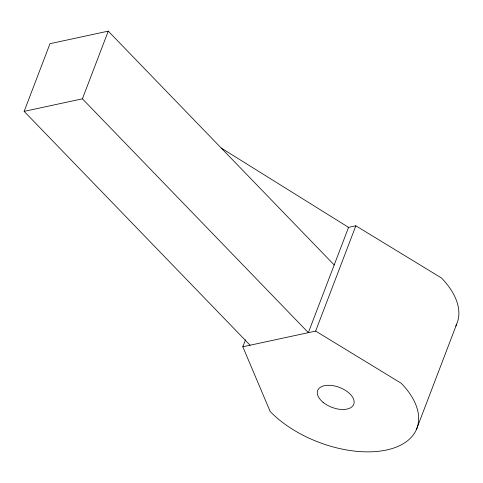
<?xml version="1.0" encoding="UTF-8"?>
<svg xmlns="http://www.w3.org/2000/svg" width="483" height="483" viewBox="0 0 483 483"><rect width="100%" height="100%" fill="white"/><g stroke="black" fill="none" stroke-linecap="round" stroke-linejoin="round"><path stroke-width="0.72" d="M250.097 345.206L24.15 111.368L49.997 43.687L108.258 31.135L334.206 264.974M24.15 111.368L82.412 98.816L108.258 31.135M242.816 346.776L315.64 331.09L401.258 383.273A86.886 47.956 20.9 0 1 386.557 450.005A86.886 47.956 20.9 0 1 270.172 411.51L242.816 346.776L245.497 339.754M315.64 331.09L355.85 225.803L441.468 277.985A86.886 47.956 20.9 0 1 455.795 325.971M416.497 429.339L456.701 324.051M348.044 227.481L355.85 225.803M221.232 148.052L348.563 227.372L308.359 332.654L82.412 98.816M323.115 402.333A19.308 10.656 20.9 0 0 353.671 404.488A19.308 10.656 20.9 0 0 330.366 385.349A19.308 10.656 20.9 0 0 323.115 402.333"/></g></svg>
